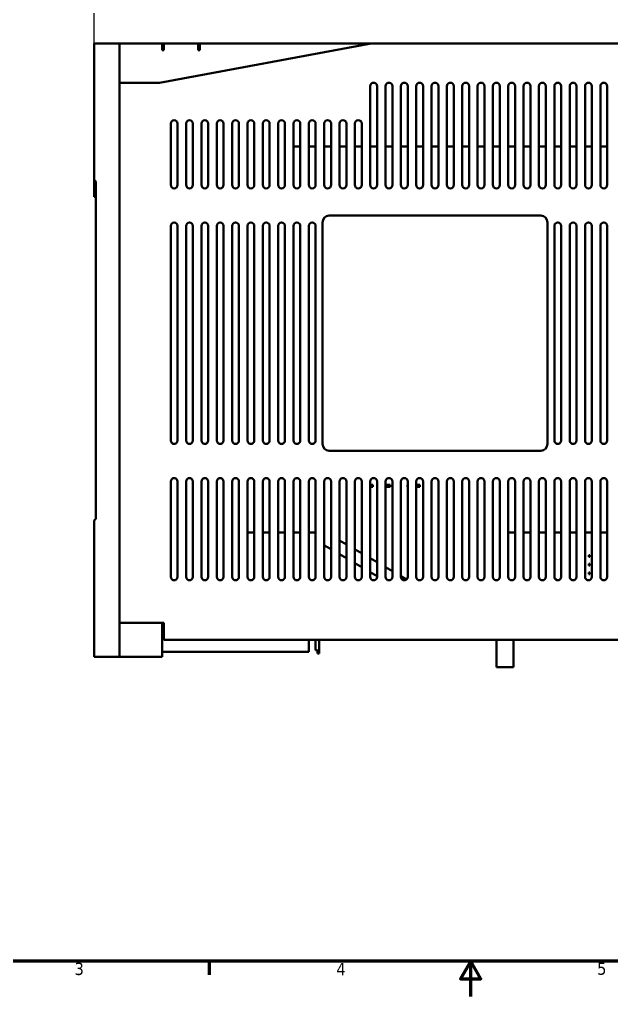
# Model space of a CAD drawing. Header units: millimetres. Extents: x 2121 to 4904, y 892 to 1933.
# Drawn here: x 2470 to 2817, y 1065 to 1638 of the extents above; entities that cross this region are included whole.
import ezdxf

# ---------------------------------------------------------------- set-up
doc = ezdxf.new("R2010")
doc.units = ezdxf.units.MM
doc.header["$LTSCALE"] = 1.8
for name, color, linetype, lineweight in [('경계(ISO)', 7, 'Continuous', 70), ('외형선(ISO)', 7, 'Continuous', 50), ('치수(ISO)', 7, 'Continuous', 25)]:
    doc.layers.add(name, color=color, linetype=linetype, lineweight=lineweight)
doc.styles.add('주 텍스트 (ISO)', font='')
doc.styles.get('주 텍스트 (ISO)').set_extended_font_data('Tahoma')
doc.dimstyles.new('기본값 (ISO)', dxfattribs={"dimscale": 1.8, "dimtxt": 3.5, "dimasz": 2.5, "dimexe": 3.175, "dimexo": 0, "dimgap": 0.762, "dimtad": 1, "dimrnd": 1e-08, "dimzin": 0, "dimtxsty": '주 텍스트 (ISO)', "dimcen": 0.09, "dimdle": 10, "dimclrd": 256, "dimclre": 256, "dimclrt": 256, "dimazin": 0, "dimtfac": 1.001486, "dimtmove": 0, "dimatfit": 3, "dimfxl": 1, "dimtolj": 1, "dimtzin": 0, "dimlwd": -1, "dimlwe": -1, "dimarcsym": 0})

# ---------------------------------------------------------------- blocks, each defined once
blk = doc.blocks.new('경계 Default Border')
at = {"layer": '경계(ISO)'}
blk.add_line((222.75, 10), (222.75, 6.1), dxfattribs=at)
at = {"layer": '경계(ISO)', "flags": 128}
for points in [[(10, 10), (10, 410), (584, 410), (584, 10), (10, 10)], [(297, 0), (297, 10), (294.11, 5), (299.89, 5), (297, 10)]]:
    blk.add_lwpolyline(points, dxfattribs=at)
at = {"layer": '경계(ISO)', "char_height": 3.5, "attachment_point": 7, "style": '주 텍스트 (ISO)'}
for s, insert in [('3', (184.51, 6.03)), ('4', (258.85, 6.03)), ('5', (332.9, 6.1))]:
    blk.add_mtext(s, dxfattribs=dict(at, insert=insert))
blk = doc.blocks.new('*D604')
at = {"layer": 'Defpoints', "color": 0}
for p in [(2921.67, 1687.15), (2513.67, 1624.29), (2921.67, 1624.29)]:
    blk.add_point(p, dxfattribs=at)
at = {"layer": '치수(ISO)', "color": 7}
for p, q in [((2513.67, 1624.29), (2513.67, 1692.86)), ((2921.67, 1624.29), (2921.67, 1692.86)), ((2518.17, 1687.15), (2917.17, 1687.15))]:
    blk.add_line(p, q, dxfattribs=at)
for points in [[(2518.17, 1687.9), (2518.17, 1686.4), (2513.67, 1687.15)], [(2917.17, 1686.4), (2917.17, 1687.9), (2921.67, 1687.15)]]:
    blk.add_solid(points, dxfattribs=at)
at = {"layer": '치수(ISO)', "color": 7, "insert": (2710.91, 1695.08), "char_height": 6.3, "attachment_point": 1, "style": '주 텍스트 (ISO)'}
blk.add_mtext('\\A1;204', dxfattribs=at)

msp = doc.modelspace()

# ---------------------------------------------------------------- linework, layer by layer
at = {"layer": '외형선(ISO)'}
for p, q in [((2513.67, 1624.29), (2528.67, 1624.29)), ((2513.67, 1544.29), (2513.67, 1624.29)), ((2528.67, 1624.29), (2553.67, 1624.29)), ((2528.67, 1264.29), (2528.67, 1624.29)), ((2676.179, 1624.29), (2552.133, 1601.127)), ((2553.67, 1624.29), (2553.67, 1620.434)), ((2554.67, 1624.29), (2553.67, 1624.29)), ((2554.67, 1620.428), (2554.67, 1624.29)), ((2554.67, 1624.29), (2574.67, 1624.29)), ((2574.67, 1624.29), (2574.67, 1620.296)), ((2575.67, 1624.29), (2574.67, 1624.29)), ((2575.67, 1624.29), (2676.179, 1624.29)), ((2575.67, 1620.29), (2575.67, 1624.29)), ((2676.179, 1624.29), (2891.67, 1624.29)), ((2554.67, 1620.428), (2553.67, 1620.434)), ((2575.67, 1620.29), (2574.67, 1620.296)), ((2552.133, 1601.127), (2528.67, 1601.281)), ((2528.67, 1284.29), (2528.67, 1601.281)), ((2675.67, 1541.29), (2675.67, 1599.29)), ((2679.67, 1599.29), (2679.67, 1541.29)), ((2684.67, 1541.29), (2684.67, 1599.29)), ((2688.67, 1599.29), (2688.67, 1541.29)), ((2693.67, 1541.29), (2693.67, 1599.29)), ((2697.67, 1599.29), (2697.67, 1541.29)), ((2702.67, 1541.29), (2702.67, 1599.29)), ((2706.67, 1599.29), (2706.67, 1541.29)), ((2711.67, 1541.29), (2711.67, 1599.29)), ((2715.67, 1599.29), (2715.67, 1541.29)), ((2720.67, 1541.29), (2720.67, 1599.29)), ((2724.67, 1599.29), (2724.67, 1541.29)), ((2729.67, 1541.29), (2729.67, 1599.29)), ((2733.67, 1599.29), (2733.67, 1541.29)), ((2738.67, 1541.29), (2738.67, 1599.29)), ((2742.67, 1599.29), (2742.67, 1541.29)), ((2747.67, 1541.29), (2747.67, 1599.29)), ((2751.67, 1599.29), (2751.67, 1541.29)), ((2756.67, 1541.29), (2756.67, 1599.29)), ((2760.67, 1599.29), (2760.67, 1541.29)), ((2765.67, 1541.29), (2765.67, 1599.29)), ((2769.67, 1599.29), (2769.67, 1541.29)), ((2774.67, 1541.29), (2774.67, 1599.29)), ((2778.67, 1599.29), (2778.67, 1541.29)), ((2783.67, 1541.29), (2783.67, 1599.29)), ((2787.67, 1599.29), (2787.67, 1541.29)), ((2792.67, 1541.29), (2792.67, 1599.29)), ((2796.67, 1599.29), (2796.67, 1541.29)), ((2801.67, 1541.29), (2801.67, 1599.29)), ((2805.67, 1599.29), (2805.67, 1541.29)), ((2810.67, 1541.29), (2810.67, 1599.29)), ((2814.67, 1599.29), (2814.67, 1541.29)), ((2558.67, 1541.29), (2558.67, 1577.29)), ((2562.67, 1577.29), (2562.67, 1541.29)), ((2567.67, 1541.29), (2567.67, 1577.29)), ((2571.67, 1577.29), (2571.67, 1541.29)), ((2576.67, 1541.29), (2576.67, 1577.29)), ((2580.67, 1577.29), (2580.67, 1541.29)), ((2585.67, 1541.29), (2585.67, 1577.29)), ((2589.67, 1577.29), (2589.67, 1541.29)), ((2594.67, 1541.29), (2594.67, 1577.29)), ((2598.67, 1577.29), (2598.67, 1541.29)), ((2603.67, 1541.29), (2603.67, 1577.29)), ((2607.67, 1577.29), (2607.67, 1541.29)), ((2612.67, 1541.29), (2612.67, 1577.29)), ((2616.67, 1577.29), (2616.67, 1541.29)), ((2621.67, 1541.29), (2621.67, 1577.29)), ((2625.67, 1577.29), (2625.67, 1541.29)), ((2630.67, 1541.29), (2630.67, 1577.29)), ((2634.67, 1577.29), (2634.67, 1541.29)), ((2639.67, 1541.29), (2639.67, 1577.29)), ((2643.67, 1577.29), (2643.67, 1541.29)), ((2648.67, 1541.29), (2648.67, 1577.29)), ((2652.67, 1577.29), (2652.67, 1541.29)), ((2657.67, 1541.29), (2657.67, 1577.29)), ((2661.67, 1577.29), (2661.67, 1541.29)), ((2666.67, 1541.29), (2666.67, 1577.29)), ((2670.67, 1577.29), (2670.67, 1541.29)), ((2634.67, 1563.767), (2630.67, 1563.767)), ((2643.67, 1563.767), (2639.67, 1563.767)), ((2652.67, 1563.767), (2648.67, 1563.767)), ((2661.67, 1563.767), (2657.67, 1563.767)), ((2670.67, 1563.767), (2666.67, 1563.767)), ((2679.67, 1563.767), (2675.67, 1563.767)), ((2688.67, 1563.767), (2684.67, 1563.767)), ((2697.67, 1563.767), (2693.67, 1563.767)), ((2706.67, 1563.767), (2702.67, 1563.767)), ((2715.67, 1563.767), (2711.67, 1563.767)), ((2724.67, 1563.767), (2720.67, 1563.767)), ((2733.67, 1563.767), (2729.67, 1563.767)), ((2742.67, 1563.767), (2738.67, 1563.767)), ((2751.67, 1563.767), (2747.67, 1563.767)), ((2760.67, 1563.767), (2756.67, 1563.767)), ((2769.67, 1563.767), (2765.67, 1563.767)), ((2778.67, 1563.767), (2774.67, 1563.767)), ((2787.67, 1563.767), (2783.67, 1563.767)), ((2796.67, 1563.767), (2792.67, 1563.767)), ((2805.67, 1563.767), (2801.67, 1563.767)), ((2814.67, 1563.767), (2810.67, 1563.767)), ((2513.67, 1534.29), (2513.67, 1544.29)), ((2514.67, 1543.29), (2513.67, 1544.29)), ((2514.67, 1543.29), (2514.67, 1345.29)), ((2514.67, 1534.29), (2513.67, 1534.29)), ((2647.67, 1389.29), (2647.67, 1519.29)), ((2651.67, 1523.29), (2775.67, 1523.29)), ((2779.67, 1519.29), (2779.67, 1389.29)), ((2558.67, 1391.29), (2558.67, 1517.29)), ((2562.67, 1517.29), (2562.67, 1391.29)), ((2567.67, 1391.29), (2567.67, 1517.29)), ((2571.67, 1517.29), (2571.67, 1391.29)), ((2576.67, 1391.29), (2576.67, 1517.29)), ((2580.67, 1517.29), (2580.67, 1391.29)), ((2585.67, 1391.29), (2585.67, 1517.29)), ((2589.67, 1517.29), (2589.67, 1391.29)), ((2594.67, 1391.29), (2594.67, 1517.29)), ((2598.67, 1517.29), (2598.67, 1391.29)), ((2603.67, 1391.29), (2603.67, 1517.29)), ((2607.67, 1517.29), (2607.67, 1391.29)), ((2612.67, 1391.29), (2612.67, 1517.29)), ((2616.67, 1517.29), (2616.67, 1391.29)), ((2621.67, 1391.29), (2621.67, 1517.29)), ((2625.67, 1517.29), (2625.67, 1391.29)), ((2630.67, 1391.29), (2630.67, 1517.29)), ((2634.67, 1517.29), (2634.67, 1391.29)), ((2639.67, 1391.29), (2639.67, 1517.29)), ((2643.67, 1517.29), (2643.67, 1391.29)), ((2783.67, 1391.29), (2783.67, 1517.29)), ((2787.67, 1517.29), (2787.67, 1391.29)), ((2792.67, 1391.29), (2792.67, 1517.29)), ((2796.67, 1517.29), (2796.67, 1391.29)), ((2801.67, 1391.29), (2801.67, 1517.29)), ((2805.67, 1517.29), (2805.67, 1391.29)), ((2810.67, 1391.29), (2810.67, 1517.29)), ((2814.67, 1517.29), (2814.67, 1391.29)), ((2775.67, 1385.29), (2651.67, 1385.29)), ((2558.67, 1311.29), (2558.67, 1367.29)), ((2562.67, 1367.29), (2562.67, 1311.29)), ((2567.67, 1311.29), (2567.67, 1367.29)), ((2571.67, 1367.29), (2571.67, 1311.29)), ((2576.67, 1311.29), (2576.67, 1367.29)), ((2580.67, 1367.29), (2580.67, 1311.29)), ((2585.67, 1311.29), (2585.67, 1367.29)), ((2589.67, 1367.29), (2589.67, 1311.29)), ((2594.67, 1311.29), (2594.67, 1367.29)), ((2598.67, 1367.29), (2598.67, 1311.29)), ((2603.67, 1311.29), (2603.67, 1367.29)), ((2607.67, 1367.29), (2607.67, 1311.29)), ((2612.67, 1311.29), (2612.67, 1367.29)), ((2616.67, 1367.29), (2616.67, 1311.29)), ((2621.67, 1311.29), (2621.67, 1367.29)), ((2625.67, 1367.29), (2625.67, 1311.29)), ((2630.67, 1311.29), (2630.67, 1367.29)), ((2634.67, 1367.29), (2634.67, 1311.29)), ((2639.67, 1311.29), (2639.67, 1367.29)), ((2643.67, 1367.29), (2643.67, 1311.29)), ((2648.67, 1311.29), (2648.67, 1367.29)), ((2652.67, 1367.29), (2652.67, 1311.29)), ((2657.67, 1311.29), (2657.67, 1367.29)), ((2661.67, 1367.29), (2661.67, 1311.29)), ((2666.67, 1311.29), (2666.67, 1367.29)), ((2670.67, 1367.29), (2670.67, 1311.29)), ((2675.67, 1311.29), (2675.67, 1367.29)), ((2676.25, 1365.25), (2675.67, 1365.25)), ((2677.27, 1365.25), (2676.25, 1365.25)), ((2676.25, 1365.25), (2676.25, 1364.13)), ((2677.27, 1365.25), (2677.27, 1364.13)), ((2679.67, 1367.29), (2679.67, 1311.29)), ((2684.67, 1311.29), (2684.67, 1367.29)), ((2686.41, 1365.25), (2685.39, 1365.25)), ((2685.39, 1365.25), (2685.39, 1364.13)), ((2687.43, 1365.25), (2686.41, 1365.25)), ((2686.41, 1365.25), (2686.41, 1364.13)), ((2687.43, 1365.25), (2687.43, 1364.13)), ((2688.67, 1367.29), (2688.67, 1311.29)), ((2693.67, 1311.29), (2693.67, 1367.29)), ((2697.67, 1365.25), (2697.63, 1365.25)), ((2697.63, 1365.25), (2697.63, 1364.13)), ((2697.67, 1367.29), (2697.67, 1311.29)), ((2702.67, 1311.29), (2702.67, 1367.29)), ((2703.73, 1365.25), (2702.71, 1365.25)), ((2702.71, 1365.25), (2702.71, 1364.13)), ((2704.75, 1365.25), (2703.73, 1365.25)), ((2703.73, 1365.25), (2703.73, 1364.13)), ((2704.75, 1365.25), (2704.75, 1364.13)), ((2706.67, 1367.29), (2706.67, 1311.29)), ((2711.67, 1311.29), (2711.67, 1367.29)), ((2715.67, 1367.29), (2715.67, 1311.29)), ((2720.67, 1311.29), (2720.67, 1367.29)), ((2724.67, 1367.29), (2724.67, 1311.29)), ((2729.67, 1311.29), (2729.67, 1367.29)), ((2733.67, 1367.29), (2733.67, 1311.29)), ((2738.67, 1311.29), (2738.67, 1367.29)), ((2742.67, 1367.29), (2742.67, 1311.29)), ((2747.67, 1311.29), (2747.67, 1367.29)), ((2751.67, 1367.29), (2751.67, 1311.29)), ((2756.67, 1311.29), (2756.67, 1367.29)), ((2760.67, 1367.29), (2760.67, 1311.29)), ((2765.67, 1311.29), (2765.67, 1367.29)), ((2769.67, 1367.29), (2769.67, 1311.29)), ((2774.67, 1311.29), (2774.67, 1367.29)), ((2778.67, 1367.29), (2778.67, 1311.29)), ((2783.67, 1311.29), (2783.67, 1367.29)), ((2787.67, 1367.29), (2787.67, 1311.29)), ((2792.67, 1311.29), (2792.67, 1367.29)), ((2796.67, 1367.29), (2796.67, 1311.29)), ((2801.67, 1311.29), (2801.67, 1367.29)), ((2805.67, 1367.29), (2805.67, 1311.29)), ((2810.67, 1311.29), (2810.67, 1367.29)), ((2814.67, 1367.29), (2814.67, 1311.29)), ((2676.25, 1364.13), (2675.67, 1364.13)), ((2677.27, 1364.13), (2676.25, 1364.13)), ((2686.41, 1364.13), (2685.39, 1364.13)), ((2687.43, 1364.13), (2686.41, 1364.13)), ((2697.67, 1364.13), (2697.63, 1364.13)), ((2703.73, 1364.13), (2702.71, 1364.13)), ((2704.75, 1364.13), (2703.73, 1364.13)), ((2513.67, 1344.29), (2514.67, 1345.29)), ((2513.67, 1264.29), (2513.67, 1344.29)), ((2603.67, 1337.29), (2607.67, 1337.29)), ((2612.67, 1337.29), (2616.67, 1337.29)), ((2621.67, 1337.29), (2625.67, 1337.29)), ((2630.67, 1337.29), (2634.67, 1337.29)), ((2639.67, 1337.29), (2643.67, 1337.29)), ((2756.67, 1337.29), (2760.67, 1337.29)), ((2765.67, 1337.29), (2769.67, 1337.29)), ((2774.67, 1337.29), (2778.67, 1337.29)), ((2783.67, 1337.29), (2787.67, 1337.29)), ((2792.67, 1337.29), (2796.67, 1337.29)), ((2801.67, 1337.29), (2805.67, 1337.29)), ((2810.67, 1337.29), (2814.67, 1337.29)), ((2661.67, 1330.353), (2657.67, 1332.682)), ((2652.67, 1327.493), (2649.896, 1329.108)), ((2661.67, 1322.253), (2657.67, 1324.582)), ((2670.67, 1325.112), (2666.67, 1327.441)), ((2670.67, 1317.012), (2666.67, 1319.341)), ((2679.67, 1319.872), (2675.67, 1322.201)), ((2803.97, 1323.01), (2803.97, 1324.01)), ((2803.97, 1324.01), (2804.57, 1324.01)), ((2804.57, 1323.01), (2803.97, 1323.01)), ((2803.97, 1317.93), (2803.97, 1318.93)), ((2803.97, 1318.93), (2804.57, 1318.93)), ((2804.57, 1324.01), (2804.57, 1323.01)), ((2804.57, 1318.93), (2804.57, 1317.93)), ((2679.67, 1311.772), (2675.67, 1314.101)), ((2688.67, 1314.631), (2684.67, 1316.96)), ((2804.57, 1317.93), (2803.97, 1317.93)), ((2803.97, 1312.85), (2803.97, 1313.85)), ((2803.97, 1313.85), (2804.57, 1313.85)), ((2804.57, 1312.85), (2803.97, 1312.85)), ((2804.57, 1313.85), (2804.57, 1312.85)), ((2696.99, 1309.787), (2693.67, 1311.72)), ((2783.812, 1310.55), (2784.29, 1310.55)), ((2784.29, 1310.55), (2784.29, 1309.842)), ((2528.67, 1284.29), (2554.67, 1284.29)), ((2553.67, 1284.29), (2553.67, 1278.29)), ((2554.67, 1284.29), (2554.67, 1274.29)), ((2554.67, 1278.29), (2553.67, 1278.29)), ((2553.67, 1278.29), (2553.67, 1267.29)), ((2891.67, 1274.29), (2554.67, 1274.29)), ((2639.67, 1274.29), (2639.67, 1267.29)), ((2643.67, 1268.29), (2643.67, 1274.29)), ((2645.67, 1274.29), (2645.67, 1266.29)), ((2749.67, 1274.29), (2749.67, 1262.29)), ((2759.67, 1274.29), (2759.67, 1262.29)), ((2553.67, 1267.29), (2639.67, 1267.29)), ((2553.67, 1267.29), (2553.67, 1264.29)), ((2644.67, 1268.29), (2643.67, 1268.29)), ((2644.67, 1266.29), (2644.67, 1268.29)), ((2528.67, 1264.29), (2513.67, 1264.29)), ((2553.67, 1264.29), (2528.67, 1264.29)), ((2645.67, 1266.29), (2644.67, 1266.29)), ((2749.67, 1262.29), (2749.67, 1258.29)), ((2759.67, 1262.29), (2759.67, 1258.29)), ((2749.67, 1258.29), (2759.67, 1258.29))]:
    msp.add_line(p, q, dxfattribs=at)
for centre, radius, start, end in [((2677.67, 1599.29), 2, 0, 180), ((2686.67, 1599.29), 2, 0, 180), ((2695.67, 1599.29), 2, 0, 180), ((2704.67, 1599.29), 2, 0, 180), ((2713.67, 1599.29), 2, 0, 180), ((2722.67, 1599.29), 2, 0, 180), ((2731.67, 1599.29), 2, 0, 180), ((2740.67, 1599.29), 2, 0, 180), ((2749.67, 1599.29), 2, 0, 180), ((2758.67, 1599.29), 2, 0, 180), ((2767.67, 1599.29), 2, 0, 180), ((2776.67, 1599.29), 2, 0, 180), ((2785.67, 1599.29), 2, 0, 180), ((2794.67, 1599.29), 2, 0, 180), ((2803.67, 1599.29), 2, 0, 180), ((2812.67, 1599.29), 2, 0, 180), ((2560.67, 1577.29), 2, 0, 180), ((2569.67, 1577.29), 2, 0, 180), ((2578.67, 1577.29), 2, 0, 180), ((2587.67, 1577.29), 2, 0, 180), ((2596.67, 1577.29), 2, 0, 180), ((2605.67, 1577.29), 2, 0, 180), ((2614.67, 1577.29), 2, 0, 180), ((2623.67, 1577.29), 2, 0, 180), ((2632.67, 1577.29), 2, 0, 180), ((2641.67, 1577.29), 2, 0, 180), ((2650.67, 1577.29), 2, 0, 180), ((2659.67, 1577.29), 2, 0, 180), ((2668.67, 1577.29), 2, 0, 180), ((2560.67, 1541.29), 2, 180, 0), ((2569.67, 1541.29), 2, 180, 0), ((2578.67, 1541.29), 2, 180, 0), ((2587.67, 1541.29), 2, 180, 0), ((2596.67, 1541.29), 2, 180, 0), ((2605.67, 1541.29), 2, 180, 0), ((2614.67, 1541.29), 2, 180, 0), ((2623.67, 1541.29), 2, 180, 0), ((2632.67, 1541.29), 2, 180, 0), ((2641.67, 1541.29), 2, 180, 0), ((2650.67, 1541.29), 2, 180, 0), ((2659.67, 1541.29), 2, 180, 0), ((2668.67, 1541.29), 2, 180, 0), ((2677.67, 1541.29), 2, 180, 0), ((2686.67, 1541.29), 2, 180, 0), ((2695.67, 1541.29), 2, 180, 0), ((2704.67, 1541.29), 2, 180, 0), ((2713.67, 1541.29), 2, 180, 0), ((2722.67, 1541.29), 2, 180, 0), ((2731.67, 1541.29), 2, 180, 0), ((2740.67, 1541.29), 2, 180, 0), ((2749.67, 1541.29), 2, 180, 0), ((2758.67, 1541.29), 2, 180, 0), ((2767.67, 1541.29), 2, 180, 0), ((2776.67, 1541.29), 2, 180, 0), ((2785.67, 1541.29), 2, 180, 0), ((2794.67, 1541.29), 2, 180, 0), ((2803.67, 1541.29), 2, 180, 0), ((2812.67, 1541.29), 2, 180, 0), ((2560.67, 1517.29), 2, 0, 180), ((2569.67, 1517.29), 2, 0, 180), ((2578.67, 1517.29), 2, 0, 180), ((2587.67, 1517.29), 2, 0, 180), ((2596.67, 1517.29), 2, 0, 180), ((2605.67, 1517.29), 2, 0, 180), ((2614.67, 1517.29), 2, 0, 180), ((2623.67, 1517.29), 2, 0, 180), ((2632.67, 1517.29), 2, 0, 180), ((2641.67, 1517.29), 2, 0, 180), ((2651.67, 1519.29), 4, 90, 180), ((2775.67, 1519.29), 4, 0, 90), ((2785.67, 1517.29), 2, 0, 180), ((2794.67, 1517.29), 2, 0, 180), ((2803.67, 1517.29), 2, 0, 180), ((2812.67, 1517.29), 2, 0, 180), ((2560.67, 1391.29), 2, 180, 0), ((2569.67, 1391.29), 2, 180, 0), ((2578.67, 1391.29), 2, 180, 0), ((2587.67, 1391.29), 2, 180, 0), ((2596.67, 1391.29), 2, 180, 0), ((2605.67, 1391.29), 2, 180, 0), ((2614.67, 1391.29), 2, 180, 0), ((2623.67, 1391.29), 2, 180, 0), ((2632.67, 1391.29), 2, 180, 0), ((2641.67, 1391.29), 2, 180, 0), ((2651.67, 1389.29), 4, 180, 270), ((2775.67, 1389.29), 4, 270, 0), ((2785.67, 1391.29), 2, 180, 0), ((2794.67, 1391.29), 2, 180, 0), ((2803.67, 1391.29), 2, 180, 0), ((2812.67, 1391.29), 2, 180, 0), ((2560.67, 1367.29), 2, 0, 180), ((2569.67, 1367.29), 2, 0, 180), ((2578.67, 1367.29), 2, 0, 180), ((2587.67, 1367.29), 2, 0, 180), ((2596.67, 1367.29), 2, 0, 180), ((2605.67, 1367.29), 2, 0, 180), ((2614.67, 1367.29), 2, 0, 180), ((2623.67, 1367.29), 2, 0, 180), ((2632.67, 1367.29), 2, 0, 180), ((2641.67, 1367.29), 2, 0, 180), ((2650.67, 1367.29), 2, 0, 180), ((2659.67, 1367.29), 2, 0, 180), ((2668.67, 1367.29), 2, 0, 180), ((2677.67, 1367.29), 2, 0, 180), ((2686.67, 1367.29), 2, 0, 180), ((2695.67, 1367.29), 2, 0, 180), ((2704.67, 1367.29), 2, 0, 180), ((2713.67, 1367.29), 2, 0, 180), ((2722.67, 1367.29), 2, 0, 180), ((2731.67, 1367.29), 2, 0, 180), ((2740.67, 1367.29), 2, 0, 180), ((2749.67, 1367.29), 2, 0, 180), ((2758.67, 1367.29), 2, 0, 180), ((2767.67, 1367.29), 2, 0, 180), ((2776.67, 1367.29), 2, 0, 180), ((2785.67, 1367.29), 2, 0, 180), ((2794.67, 1367.29), 2, 0, 180), ((2803.67, 1367.29), 2, 0, 180), ((2812.67, 1367.29), 2, 0, 180), ((2653.67, 1335.59), 7.5, 228.189685, 239.788678), ((2560.67, 1311.29), 2, 180, 0), ((2569.67, 1311.29), 2, 180, 0), ((2578.67, 1311.29), 2, 180, 0), ((2587.67, 1311.29), 2, 180, 0), ((2596.67, 1311.29), 2, 180, 0), ((2605.67, 1311.29), 2, 180, 0), ((2614.67, 1311.29), 2, 180, 0), ((2623.67, 1311.29), 2, 180, 0), ((2632.67, 1311.29), 2, 180, 0), ((2641.67, 1311.29), 2, 180, 0), ((2650.67, 1311.29), 2, 180, 0), ((2659.67, 1311.29), 2, 180, 0), ((2668.67, 1311.29), 2, 180, 0), ((2677.67, 1311.29), 2, 180, 0), ((2686.67, 1311.29), 2, 180, 0), ((2695.67, 1311.29), 2, 180, 0), ((2704.67, 1311.29), 2, 180, 0), ((2713.67, 1311.29), 2, 180, 0), ((2722.67, 1311.29), 2, 180, 0), ((2731.67, 1311.29), 2, 180, 0), ((2740.67, 1311.29), 2, 180, 0), ((2749.67, 1311.29), 2, 180, 0), ((2758.67, 1311.29), 2, 180, 0), ((2767.67, 1311.29), 2, 180, 0), ((2776.67, 1311.29), 2, 180, 0), ((2785.67, 1311.29), 2, 180, 0), ((2794.67, 1311.29), 2, 180, 0), ((2803.67, 1311.29), 2, 180, 0), ((2812.67, 1311.29), 2, 180, 0)]:
    msp.add_arc(centre, radius, start, end, dxfattribs=at)

# ---------------------------------------------------------------- block references
at = {"xscale": 2.0655, "yscale": 2.0655, "zscale": 2.0655}
msp.add_blockref('경계 Default Border', (2121.178, 1065.062), dxfattribs=at)

# ---------------------------------------------------------------- dimensions: what is measured, and where the dimension line sits
at = {"layer": '치수(ISO)', "color": 0}
dim = msp.add_linear_dim(base=(2921.67, 1687.147), p1=(2513.67, 1624.29), p2=(2921.67, 1624.29), dimstyle='기본값 (ISO)', override={"dimlfac": 0.5, "dimzin": 8, "dimclrd": 7, "dimclre": 7, "dimclrt": 7, "dimtofl": 0, "dimatfit": 1}, dxfattribs=at)
dim.commit()
dim.dimension.update_dxf_attribs({"geometry": '*D604', "text_midpoint": (2717.67, 1687.147), "dimtype": 160})

doc.saveas('drawing.dxf')
